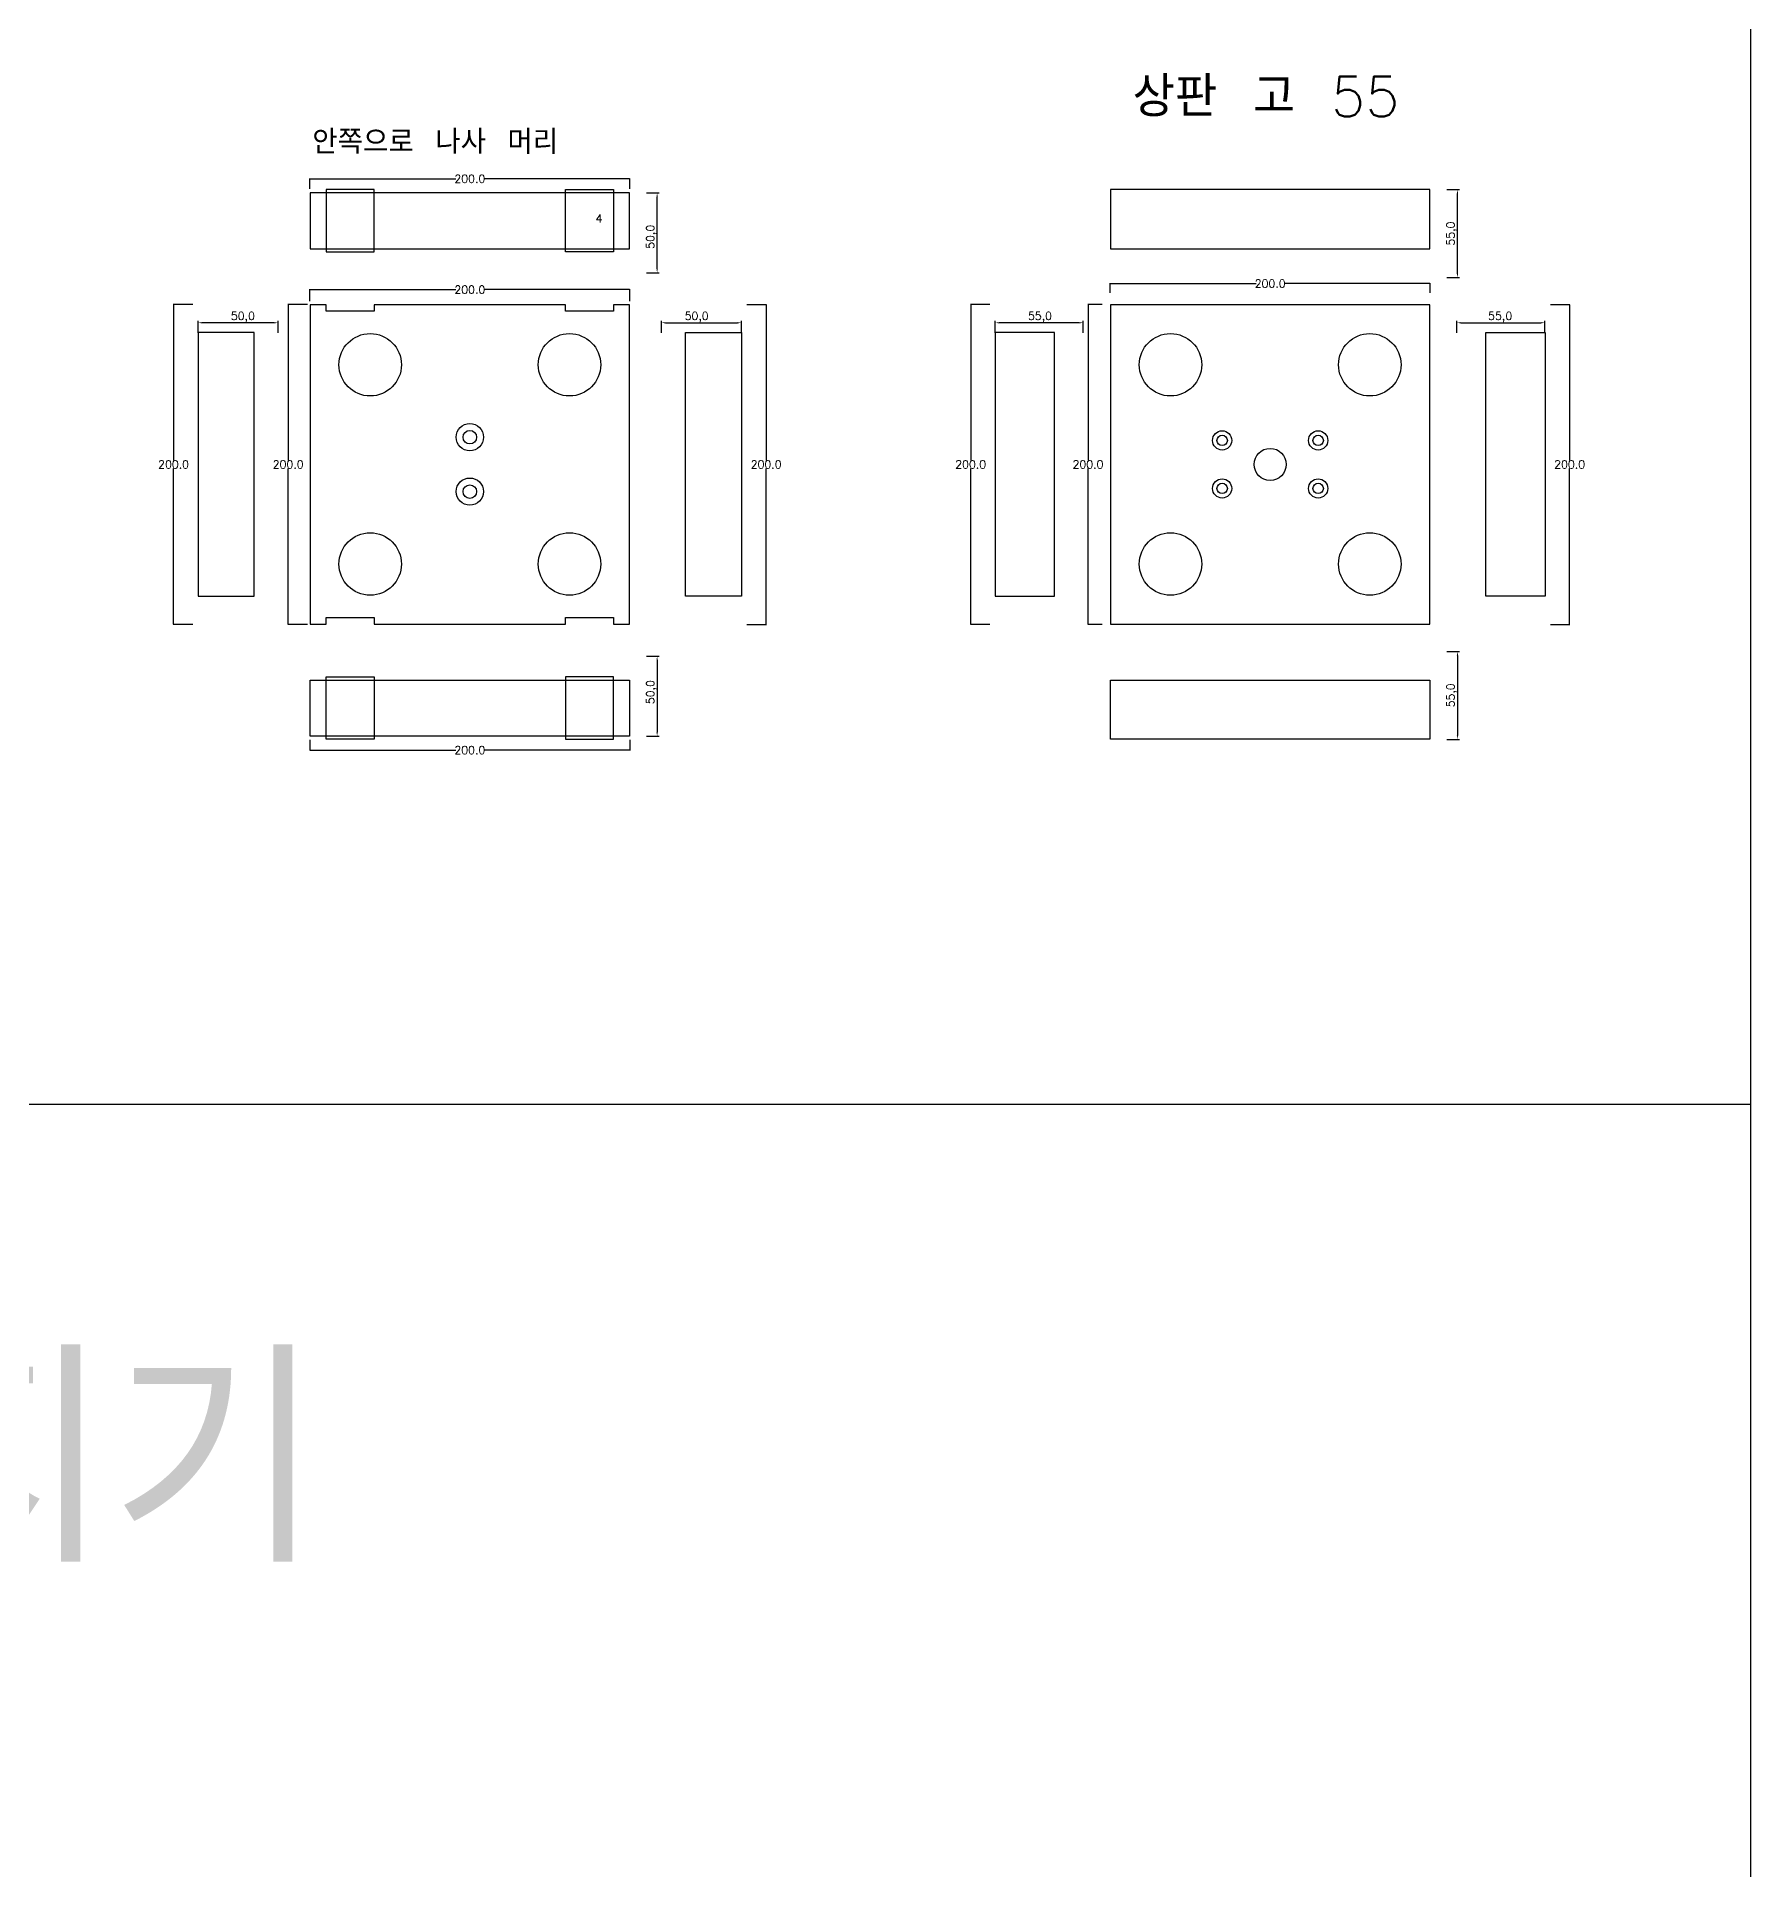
# Model space of a CAD drawing. Header units: millimetres. Extents: x 37110 to 56310, y -3510 to 5490.
# Drawn here: x 55239 to 56310, y 3212 to 4357 of the extents above; entities that cross this region are included whole.
import ezdxf

# ---------------------------------------------------------------- set-up
doc = ezdxf.new("R2010")
doc.units = ezdxf.units.MM
for name, color, linetype in [('TEXT', 3, 'Continuous'), ('볼트 구멍', 7, 'Continuous'), ('치구', 7, 'Continuous'), ('치수', 7, 'Continuous')]:
    doc.layers.add(name, color=color, linetype=linetype)
doc.styles.get("Standard").update_dxf_attribs({"font": 'txt.shx', "bigfont": 'whgtxt.shx'})
doc.dimstyles.new('ISO-25', dxfattribs={"dimtxt": 2.5, "dimasz": 2.5, "dimexe": 1.25, "dimexo": 0.625, "dimtad": 1, "dimtxsty": 'Standard', "dimcen": 2.5, "dimadec": 0, "dimazin": 0, "dimtfac": 1, "dimtmove": 0, "dimatfit": 3, "dimfxl": 0, "dimarcsym": 0})
doc.dimstyles.get("Standard").update_dxf_attribs({"dimtxt": 7, "dimasz": 0.18, "dimexe": 0.18, "dimexo": 0.0625, "dimgap": 0.09, "dimtad": 0, "dimtih": 1, "dimtoh": 1, "dimdec": 1, "dimzin": 0, "dimdsep": 46, "dimtxsty": 'Standard', "dimcen": 0.09, "dimadec": 0, "dimazin": 0, "dimtfac": 1, "dimtdec": 1, "dimtofl": 0, "dimtmove": 0, "dimatfit": 3, "dimfxl": 0, "dimtolj": 1, "dimtzin": 0, "dimarcsym": 0})

# ---------------------------------------------------------------- blocks, each defined once
blk = doc.blocks.new('*D1880')
at = {"layer": 'Defpoints', "color": 0, "linetype": 'Continuous'}
for p in [(55408.5, 4190), (55396.5, 3990), (55408.5, 3990)]:
    blk.add_point(p, dxfattribs=at)
at = {"layer": '치수', "color": 0, "linetype": 'Continuous', "lineweight": -2}
for p, q in [((55408.5, 4190), (55396.3, 4190)), ((55396.5, 4189.8), (55396.5, 4092.6)), ((55396.5, 3990.2), (55396.5, 4087.4)), ((55408.5, 3990), (55396.3, 3990))]:
    blk.add_line(p, q, dxfattribs=at)
at = {"layer": '치수', "color": 0, "linetype": 'Continuous'}
for points in [[(55396.4, 4189.8), (55396.5, 4189.8), (55396.5, 4190)], [(55396.4, 3990.2), (55396.5, 3990.2), (55396.5, 3990)]]:
    blk.add_solid(points, dxfattribs=at)
at = {"layer": '치수', "color": 0, "linetype": 'Continuous', "insert": (55396.5, 4090), "char_height": 5, "attachment_point": 5}
blk.add_mtext('\\A1;200.0', dxfattribs=at)
blk = doc.blocks.new('*D1881')
at = {"layer": 'Defpoints', "color": 0, "linetype": 'Continuous'}
for p in [(55683, 4190), (55683, 3990), (55695.1, 3990)]:
    blk.add_point(p, dxfattribs=at)
at = {"layer": '치수', "color": 0, "linetype": 'Continuous', "lineweight": -2}
for p, q in [((55683.1, 4190), (55695.3, 4190)), ((55695.1, 4189.8), (55695.1, 4092.6)), ((55695.1, 3990.2), (55695.1, 4087.4)), ((55683.1, 3990), (55695.3, 3990))]:
    blk.add_line(p, q, dxfattribs=at)
at = {"layer": '치수', "color": 0, "linetype": 'Continuous'}
for points in [[(55695.1, 4189.8), (55695.1, 4189.8), (55695.1, 4190)], [(55695.1, 3990.2), (55695.1, 3990.2), (55695.1, 3990)]]:
    blk.add_solid(points, dxfattribs=at)
at = {"layer": '치수', "color": 0, "linetype": 'Continuous', "insert": (55695.1, 4090), "char_height": 5, "attachment_point": 5}
blk.add_mtext('\\A1;200.0', dxfattribs=at)
blk = doc.blocks.new('*D1882')
at = {"layer": 'Defpoints', "color": 0, "linetype": 'Continuous'}
for p in [(56185, 4190), (56185, 3990), (56197.1, 3990)]:
    blk.add_point(p, dxfattribs=at)
at = {"layer": '치수', "color": 0, "linetype": 'Continuous', "lineweight": -2}
for p, q in [((56185.1, 4190), (56197.3, 4190)), ((56197.1, 4189.8), (56197.1, 4092.6)), ((56197.1, 3990.2), (56197.1, 4087.4)), ((56185.1, 3990), (56197.3, 3990))]:
    blk.add_line(p, q, dxfattribs=at)
at = {"layer": '치수', "color": 0, "linetype": 'Continuous'}
for points in [[(56197.1, 4189.8), (56197.1, 4189.8), (56197.1, 4190)], [(56197.1, 3990.2), (56197.1, 3990.2), (56197.1, 3990)]]:
    blk.add_solid(points, dxfattribs=at)
at = {"layer": '치수', "color": 0, "linetype": 'Continuous', "insert": (56197.1, 4090), "char_height": 5, "attachment_point": 5}
blk.add_mtext('\\A1;200.0', dxfattribs=at)
blk = doc.blocks.new('*D1883')
at = {"layer": 'Defpoints', "color": 0, "linetype": 'Continuous'}
for p in [(55905.1, 4190), (55896.2, 3990), (55905.1, 3990)]:
    blk.add_point(p, dxfattribs=at)
at = {"layer": '치수', "color": 0, "linetype": 'Continuous', "lineweight": -2}
for p, q in [((55905, 4190), (55896, 4190)), ((55896.2, 4189.8), (55896.2, 4092.6)), ((55896.2, 3990.2), (55896.2, 4087.4)), ((55905, 3990), (55896, 3990))]:
    blk.add_line(p, q, dxfattribs=at)
at = {"layer": '치수', "color": 0, "linetype": 'Continuous'}
for points in [[(55896.2, 4189.8), (55896.2, 4189.8), (55896.2, 4190)], [(55896.2, 3990.2), (55896.2, 3990.2), (55896.2, 3990)]]:
    blk.add_solid(points, dxfattribs=at)
at = {"layer": '치수', "color": 0, "linetype": 'Continuous', "insert": (55896.2, 4090), "char_height": 5, "attachment_point": 5}
blk.add_mtext('\\A1;200.0', dxfattribs=at)
blk = doc.blocks.new('*D1976')
at = {"layer": 'Defpoints', "color": 0, "linetype": 'Continuous'}
for p in [(55410, 4262.1), (55610, 4268.5), (55610, 4262.1)]:
    blk.add_point(p, dxfattribs=at)
at = {"layer": '치수', "color": 0, "linetype": 'Continuous', "lineweight": -2}
for p, q in [((55410, 4262.1), (55410, 4268.7)), ((55410.2, 4268.5), (55501.2, 4268.5)), ((55609.8, 4268.5), (55518.8, 4268.5)), ((55610, 4262.1), (55610, 4268.7))]:
    blk.add_line(p, q, dxfattribs=at)
at = {"layer": '치수', "color": 0, "linetype": 'Continuous'}
for points in [[(55410.2, 4268.5), (55410.2, 4268.4), (55410, 4268.5)], [(55609.8, 4268.5), (55609.8, 4268.4), (55610, 4268.5)]]:
    blk.add_solid(points, dxfattribs=at)
at = {"layer": '치수', "color": 0, "linetype": 'Continuous', "insert": (55510, 4268.5), "char_height": 5, "attachment_point": 5}
blk.add_mtext('\\A1;200.0', dxfattribs=at)
blk = doc.blocks.new('*D1977')
at = {"layer": 'Defpoints', "color": 0, "linetype": 'Continuous'}
for p in [(55410, 4191.8), (55610, 4199.2), (55610, 4191.8)]:
    blk.add_point(p, dxfattribs=at)
at = {"layer": '치수', "color": 0, "linetype": 'Continuous', "lineweight": -2}
for p, q in [((55410, 4191.9), (55410, 4199.4)), ((55410.2, 4199.2), (55501.2, 4199.2)), ((55609.8, 4199.2), (55518.8, 4199.2)), ((55610, 4191.9), (55610, 4199.4))]:
    blk.add_line(p, q, dxfattribs=at)
at = {"layer": '치수', "color": 0, "linetype": 'Continuous'}
for points in [[(55410.2, 4199.3), (55410.2, 4199.2), (55410, 4199.2)], [(55609.8, 4199.3), (55609.8, 4199.2), (55610, 4199.2)]]:
    blk.add_solid(points, dxfattribs=at)
at = {"layer": '치수', "color": 0, "linetype": 'Continuous', "insert": (55510, 4199.2), "char_height": 5, "attachment_point": 5}
blk.add_mtext('\\A1;200.0', dxfattribs=at)
blk = doc.blocks.new('*D1979')
at = {"layer": 'Defpoints', "color": 0}
for p in [(55629.7, 4171.7), (55679.7, 4178.5), (55679.7, 4171.7)]:
    blk.add_point(p, dxfattribs=at)
at = {"layer": '치수', "color": 0, "lineweight": -2}
for p, q in [((55629.7, 4172.3), (55629.7, 4179.7)), ((55679.7, 4172.3), (55679.7, 4179.7)), ((55632.2, 4178.5), (55677.2, 4178.5))]:
    blk.add_line(p, q, dxfattribs=at)
at = {"layer": '치수', "color": 0}
for points in [[(55632.2, 4178.9), (55632.2, 4178.1), (55629.7, 4178.5)], [(55677.2, 4178.9), (55677.2, 4178.1), (55679.7, 4178.5)]]:
    blk.add_solid(points, dxfattribs=at)
at = {"layer": '치수', "color": 0, "insert": (55651.7, 4182), "char_height": 5, "attachment_point": 5}
blk.add_mtext('50,0', dxfattribs=at)
blk = doc.blocks.new('*D1980')
at = {"layer": 'Defpoints', "color": 0}
for p in [(55619.7, 4259.7), (55627, 4259.7), (55619.7, 4209.7)]:
    blk.add_point(p, dxfattribs=at)
at = {"layer": '치수', "color": 0, "lineweight": -2}
for p, q in [((55620.3, 4259.7), (55628.2, 4259.7)), ((55627, 4212.2), (55627, 4257.2)), ((55620.3, 4209.7), (55628.2, 4209.7))]:
    blk.add_line(p, q, dxfattribs=at)
at = {"layer": '치수', "color": 0}
for points in [[(55626.6, 4257.2), (55627.4, 4257.2), (55627, 4259.7)], [(55626.6, 4212.2), (55627.4, 4212.2), (55627, 4209.7)]]:
    blk.add_solid(points, dxfattribs=at)
at = {"layer": '치수', "color": 0, "insert": (55623.5, 4232.2), "char_height": 5, "attachment_point": 5, "rotation": 90}
blk.add_mtext('50,0', dxfattribs=at)
blk = doc.blocks.new('*D1981')
at = {"layer": 'Defpoints', "color": 0, "linetype": 'Continuous'}
for p in [(56110, 4203), (55910, 4197.1), (56110, 4197.1)]:
    blk.add_point(p, dxfattribs=at)
at = {"layer": '치수', "color": 0, "linetype": 'Continuous', "lineweight": -2}
for p, q in [((55910, 4197.2), (55910, 4203.2)), ((55910.2, 4203), (56001.2, 4203)), ((56109.8, 4203), (56018.8, 4203)), ((56110, 4197.2), (56110, 4203.2))]:
    blk.add_line(p, q, dxfattribs=at)
at = {"layer": '치수', "color": 0, "linetype": 'Continuous'}
for points in [[(55910.2, 4203), (55910.2, 4203), (55910, 4203)], [(56109.8, 4203), (56109.8, 4203), (56110, 4203)]]:
    blk.add_solid(points, dxfattribs=at)
at = {"layer": '치수', "color": 0, "linetype": 'Continuous', "insert": (56010, 4203), "char_height": 5, "attachment_point": 5}
blk.add_mtext('\\A1;200.0', dxfattribs=at)
blk = doc.blocks.new('*D1983')
at = {"layer": 'Defpoints', "color": 0}
for p in [(56119.7, 4261.7), (56127, 4261.7), (56119.7, 4206.7)]:
    blk.add_point(p, dxfattribs=at)
at = {"layer": '치수', "color": 0, "lineweight": -2}
for p, q in [((56120.3, 4261.7), (56128.2, 4261.7)), ((56127, 4209.2), (56127, 4259.2)), ((56120.3, 4206.7), (56128.2, 4206.7))]:
    blk.add_line(p, q, dxfattribs=at)
at = {"layer": '치수', "color": 0}
for points in [[(56126.6, 4259.2), (56127.4, 4259.2), (56127, 4261.7)], [(56126.6, 4209.2), (56127.4, 4209.2), (56127, 4206.7)]]:
    blk.add_solid(points, dxfattribs=at)
at = {"layer": '치수', "color": 0, "insert": (56123.5, 4234.2), "char_height": 5, "attachment_point": 5, "rotation": 90}
blk.add_mtext('55,0', dxfattribs=at)
blk = doc.blocks.new('*D1984')
at = {"layer": 'Defpoints', "color": 0}
for p in [(56126.7, 4171.7), (56181.7, 4178.5), (56181.7, 4171.7)]:
    blk.add_point(p, dxfattribs=at)
at = {"layer": '치수', "color": 0, "lineweight": -2}
for p, q in [((56126.7, 4172.3), (56126.7, 4179.7)), ((56181.7, 4172.3), (56181.7, 4179.7)), ((56129.2, 4178.5), (56179.2, 4178.5))]:
    blk.add_line(p, q, dxfattribs=at)
at = {"layer": '치수', "color": 0}
for points in [[(56129.2, 4178.9), (56129.2, 4178.1), (56126.7, 4178.5)], [(56179.2, 4178.9), (56179.2, 4178.1), (56181.7, 4178.5)]]:
    blk.add_solid(points, dxfattribs=at)
at = {"layer": '치수', "color": 0, "insert": (56153.7, 4182), "char_height": 5, "attachment_point": 5}
blk.add_mtext('55,0', dxfattribs=at)
blk = doc.blocks.new('*D2624')
at = {"layer": 'Defpoints', "color": 0}
for p in [(56119.7, 3973.2), (56119.7, 3918.2), (56127, 3918.2)]:
    blk.add_point(p, dxfattribs=at)
at = {"layer": '치수', "color": 0, "lineweight": -2}
for p, q in [((56120.3, 3973.2), (56128.2, 3973.2)), ((56127, 3970.7), (56127, 3920.7)), ((56120.3, 3918.2), (56128.2, 3918.2))]:
    blk.add_line(p, q, dxfattribs=at)
at = {"layer": '치수', "color": 0}
for points in [[(56126.6, 3970.7), (56127.4, 3970.7), (56127, 3973.2)], [(56126.6, 3920.7), (56127.4, 3920.7), (56127, 3918.2)]]:
    blk.add_solid(points, dxfattribs=at)
at = {"layer": '치수', "color": 0, "insert": (56123.5, 3945.7), "char_height": 5, "attachment_point": 5, "rotation": 90}
blk.add_mtext('55,0', dxfattribs=at)
blk = doc.blocks.new('*D2625')
at = {"layer": 'Defpoints', "color": 0, "linetype": 'Continuous'}
for p in [(55410, 3917.9), (55610, 3917.9), (55610, 3911.5)]:
    blk.add_point(p, dxfattribs=at)
at = {"layer": '치수', "color": 0, "linetype": 'Continuous', "lineweight": -2}
for p, q in [((55410, 3917.9), (55410, 3911.3)), ((55610, 3917.9), (55610, 3911.3)), ((55410.2, 3911.5), (55501.2, 3911.5)), ((55609.8, 3911.5), (55518.8, 3911.5))]:
    blk.add_line(p, q, dxfattribs=at)
at = {"layer": '치수', "color": 0, "linetype": 'Continuous'}
for points in [[(55410.2, 3911.6), (55410.2, 3911.5), (55410, 3911.5)], [(55609.8, 3911.6), (55609.8, 3911.5), (55610, 3911.5)]]:
    blk.add_solid(points, dxfattribs=at)
at = {"layer": '치수', "color": 0, "linetype": 'Continuous', "insert": (55510, 3911.5), "char_height": 5, "attachment_point": 5}
blk.add_mtext('\\A1;200.0', dxfattribs=at)
blk = doc.blocks.new('*D2626')
at = {"layer": 'Defpoints', "color": 0}
for p in [(55619.7, 3970.2), (55619.7, 3920.2), (55627, 3920.2)]:
    blk.add_point(p, dxfattribs=at)
at = {"layer": '치수', "color": 0, "lineweight": -2}
for p, q in [((55620.3, 3970.2), (55628.2, 3970.2)), ((55627, 3967.7), (55627, 3922.7)), ((55620.3, 3920.2), (55628.2, 3920.2))]:
    blk.add_line(p, q, dxfattribs=at)
at = {"layer": '치수', "color": 0}
for points in [[(55626.6, 3967.7), (55627.4, 3967.7), (55627, 3970.2)], [(55626.6, 3922.7), (55627.4, 3922.7), (55627, 3920.2)]]:
    blk.add_solid(points, dxfattribs=at)
at = {"layer": '치수', "color": 0, "insert": (55623.5, 3947.7), "char_height": 5, "attachment_point": 5, "rotation": 90}
blk.add_mtext('50,0', dxfattribs=at)
blk = doc.blocks.new('*D2627')
at = {"layer": 'Defpoints', "color": 0, "linetype": 'Continuous'}
for p in [(55337, 4190), (55324.9, 3990), (55337, 3990)]:
    blk.add_point(p, dxfattribs=at)
at = {"layer": '치수', "color": 0, "linetype": 'Continuous', "lineweight": -2}
for p, q in [((55336.9, 4190), (55324.7, 4190)), ((55324.9, 4189.8), (55324.9, 4092.6)), ((55324.9, 3990.2), (55324.9, 4087.4)), ((55336.9, 3990), (55324.7, 3990))]:
    blk.add_line(p, q, dxfattribs=at)
at = {"layer": '치수', "color": 0, "linetype": 'Continuous'}
for points in [[(55324.9, 4189.8), (55324.9, 4189.8), (55324.9, 4190)], [(55324.9, 3990.2), (55324.9, 3990.2), (55324.9, 3990)]]:
    blk.add_solid(points, dxfattribs=at)
at = {"layer": '치수', "color": 0, "linetype": 'Continuous', "insert": (55324.9, 4090), "char_height": 5, "attachment_point": 5}
blk.add_mtext('\\A1;200.0', dxfattribs=at)
blk = doc.blocks.new('*D2628')
at = {"layer": 'Defpoints', "color": 0}
for p in [(55340.2, 4178.5), (55340.2, 4171.7), (55390.2, 4171.7)]:
    blk.add_point(p, dxfattribs=at)
at = {"layer": '치수', "color": 0, "lineweight": -2}
for p, q in [((55340.2, 4172.3), (55340.2, 4179.7)), ((55390.2, 4172.3), (55390.2, 4179.7)), ((55387.7, 4178.5), (55342.7, 4178.5))]:
    blk.add_line(p, q, dxfattribs=at)
at = {"layer": '치수', "color": 0}
for points in [[(55342.7, 4178.9), (55342.7, 4178.1), (55340.2, 4178.5)], [(55387.7, 4178.9), (55387.7, 4178.1), (55390.2, 4178.5)]]:
    blk.add_solid(points, dxfattribs=at)
at = {"layer": '치수', "color": 0, "insert": (55368.2, 4182), "char_height": 5, "attachment_point": 5}
blk.add_mtext('50,0', dxfattribs=at)
blk = doc.blocks.new('*D2629')
at = {"layer": 'Defpoints', "color": 0, "linetype": 'Continuous'}
for p in [(55835, 4190), (55822.9, 3990), (55835, 3990)]:
    blk.add_point(p, dxfattribs=at)
at = {"layer": '치수', "color": 0, "linetype": 'Continuous', "lineweight": -2}
for p, q in [((55834.9, 4190), (55822.7, 4190)), ((55822.9, 4189.8), (55822.9, 4092.6)), ((55822.9, 3990.2), (55822.9, 4087.4)), ((55834.9, 3990), (55822.7, 3990))]:
    blk.add_line(p, q, dxfattribs=at)
at = {"layer": '치수', "color": 0, "linetype": 'Continuous'}
for points in [[(55822.9, 4189.8), (55822.9, 4189.8), (55822.9, 4190)], [(55822.9, 3990.2), (55822.9, 3990.2), (55822.9, 3990)]]:
    blk.add_solid(points, dxfattribs=at)
at = {"layer": '치수', "color": 0, "linetype": 'Continuous', "insert": (55822.9, 4090), "char_height": 5, "attachment_point": 5}
blk.add_mtext('\\A1;200.0', dxfattribs=at)
blk = doc.blocks.new('*D2630')
at = {"layer": 'Defpoints', "color": 0}
for p in [(55838.2, 4178.5), (55838.2, 4171.7), (55893.2, 4171.7)]:
    blk.add_point(p, dxfattribs=at)
at = {"layer": '치수', "color": 0, "lineweight": -2}
for p, q in [((55838.2, 4172.3), (55838.2, 4179.7)), ((55893.2, 4172.3), (55893.2, 4179.7)), ((55890.7, 4178.5), (55840.7, 4178.5))]:
    blk.add_line(p, q, dxfattribs=at)
at = {"layer": '치수', "color": 0}
for points in [[(55840.7, 4178.9), (55840.7, 4178.1), (55838.2, 4178.5)], [(55890.7, 4178.9), (55890.7, 4178.1), (55893.2, 4178.5)]]:
    blk.add_solid(points, dxfattribs=at)
at = {"layer": '치수', "color": 0, "insert": (55866.2, 4182), "char_height": 5, "attachment_point": 5}
blk.add_mtext('55,0', dxfattribs=at)

msp = doc.modelspace()

# ---------------------------------------------------------------- linework, layer by layer
at = {"color": 6}
for p, q in [((56310, 5490), (56310, -3510)), ((56310, 3690), (37110, 3690))]:
    msp.add_line(p, q, dxfattribs=at)
at = {"layer": '볼트 구멍', "color": 2}
for centre in [(55510, 4107), (55510, 4073)]:
    msp.add_circle(centre, 8.5, dxfattribs=at)
at = {"layer": '볼트 구멍', "color": 3}
for centre, radius in [((55510, 4107), 4.25), ((55980, 4105), 3.25), ((56010, 4090), 10), ((56040, 4105), 3.25), ((55510, 4073), 4.25), ((55980, 4075), 3.25), ((56040, 4075), 3.25)]:
    msp.add_circle(centre, radius, dxfattribs=at)
at = {"layer": '볼트 구멍', "color": 6}
for centre in [(55980, 4105), (56040, 4105), (55980, 4075), (56040, 4075)]:
    msp.add_circle(centre, 6, dxfattribs=at)
at = {"layer": '치구', "color": 1}
for points in [[(55420.25, 4222.75), (55450.25, 4222.75), (55450.25, 4261.747), (55420.25, 4261.747)], [(55599.75, 4222.75), (55569.75, 4222.75), (55569.75, 4261.747), (55599.75, 4261.747)], [(55420.25, 3957.25), (55450.25, 3957.25), (55450.25, 3918.253), (55420.25, 3918.253)], [(55599.75, 3957.25), (55569.75, 3957.25), (55569.75, 3918.253), (55599.75, 3918.253)]]:
    msp.add_lwpolyline(points, close=True, dxfattribs=at)
at = {"layer": '치구'}
for points in [[(55910.25, 4224.75), (56109.75, 4224.75), (56109.75, 4261.75), (55910.25, 4261.75)], [(55410.25, 4224.75), (55609.75, 4224.75), (55609.75, 4259.75), (55410.25, 4259.75)], [(55410.25, 3990.25), (55420.25, 3990.25), (55420.25, 3994.25), (55450.25, 3994.25), (55450.25, 3990.25), (55569.75, 3990.25), (55569.75, 3994.25), (55599.75, 3994.25), (55599.75, 3990.25), (55609.75, 3990.25), (55609.75, 4189.75), (55599.75, 4189.75), (55599.75, 4185.75), (55569.75, 4185.75), (55569.75, 4189.75), (55450.25, 4189.75), (55450.25, 4185.75), (55420.25, 4185.75), (55420.25, 4189.75), (55410.25, 4189.75)], [(55910.25, 4189.75), (55910.25, 3990.25), (56109.75, 3990.25), (56109.75, 4189.75)], [(55375.25, 4172.35), (55340.25, 4172.35), (55340.25, 4007.65), (55375.25, 4007.65)], [(55644.75, 4172.35), (55679.75, 4172.35), (55679.75, 4007.65), (55644.75, 4007.65)], [(55875.25, 4172.35), (55838.25, 4172.35), (55838.25, 4007.65), (55875.25, 4007.65)], [(56144.75, 4172.35), (56181.75, 4172.35), (56181.75, 4007.65), (56144.75, 4007.65)], [(55410.25, 3955.25), (55609.75, 3955.25), (55609.75, 3920.25), (55410.25, 3920.25)], [(55910.25, 3955.25), (56109.75, 3955.25), (56109.75, 3918.25), (55910.25, 3918.25)]]:
    msp.add_lwpolyline(points, close=True, dxfattribs=at)
for centre in [(55447.75, 4152.25), (55572.25, 4152.25), (55947.75, 4152.25), (56072.25, 4152.25), (55447.75, 4027.75), (55572.25, 4027.75), (55947.75, 4027.75), (56072.25, 4027.75)]:
    msp.add_circle(centre, 19.5, dxfattribs=at)

# ---------------------------------------------------------------- texts
at = {"layer": 'TEXT', "linetype": 'Continuous'}
for s, height, p in [('상판 고 55', 25, (55924.037, 4307.285)), ('중앙인팩 / 해성지기', 125, (54018.825, 3404.107))]:
    msp.add_text(s, height=height, dxfattribs=at).set_placement(p)
at = {"layer": 'TEXT', "color": 1}
for s, height, p in [('안쪽으로 나사 머리', 15, (55411.554, 4284.027)), ('4', 5, (55588.562, 4241.052))]:
    msp.add_text(s, height=height, dxfattribs=at).set_placement(p)

# ---------------------------------------------------------------- dimensions: what is measured, and where the dimension line sits
at = {"layer": '치수', "color": 4, "linetype": 'Continuous'}
for base, p1, p2, picture, middle in [((55610, 4268.472), (55410, 4262.075), (55610, 4262.075), '*D1976', (55510, 4268.472)), ((55610, 3911.528), (55410, 3917.925), (55610, 3917.925), '*D2625', (55510, 3911.528))]:
    dim = msp.add_linear_dim(base=base, p1=p1, p2=p2, dimstyle='Standard', override={"dimtxt": 5}, dxfattribs=at)
    dim.commit()
    dim.dimension.update_dxf_attribs({"geometry": picture, "text_midpoint": middle, "dimtype": 160})
at = {"layer": '치수', "color": 4}
for base, p1, p2, angle, picture, middle in [((56126.998, 4261.75), (56119.68, 4206.75), (56119.68, 4261.75), 90, '*D1983', (56126.998, 4234.25)), ((55626.998, 4259.75), (55619.68, 4209.75), (55619.68, 4259.75), 90, '*D1980', (55626.998, 4232.25)), ((55340.25, 4178.477), (55390.25, 4171.7), (55340.25, 4171.7), 180, '*D2628', (55368.25, 4178.477)), ((55838.25, 4178.477), (55893.25, 4171.7), (55838.25, 4171.7), 180, '*D2630', (55866.25, 4178.477)), ((55626.998, 3920.25), (55619.68, 3970.25), (55619.68, 3920.25), 270, '*D2626', (55626.998, 3947.75)), ((56126.998, 3918.25), (56119.68, 3973.25), (56119.68, 3918.25), 270, '*D2624', (56126.998, 3945.75))]:
    dim = msp.add_linear_dim(base=base, p1=p1, p2=p2, angle=angle, dimstyle='ISO-25', override={"dimtxt": 5, "dimdec": 1, "dimzin": 0, "dimtdec": 1}, dxfattribs=at)
    dim.commit()
    dim.dimension.update_dxf_attribs({"geometry": picture, "text_midpoint": middle, "dimtype": 160})
at = {"layer": '치수', "color": 4, "linetype": 'Continuous'}
for base, p1, p2, picture, middle in [((56110, 4202.99), (55910, 4197.107), (56110, 4197.107), '*D1981', (56010, 4202.99)), ((55610, 4199.222), (55410, 4191.825), (55610, 4191.825), '*D1977', (55510, 4199.222))]:
    dim = msp.add_linear_dim(base=base, p1=p1, p2=p2, dimstyle='Standard', override={"dimtxt": 5}, dxfattribs=at)
    dim.commit()
    dim.dimension.update_dxf_attribs({"geometry": picture, "text_midpoint": middle})
for base, p1, p2, picture, middle in [((55324.882, 3990), (55336.952, 4190), (55336.952, 3990), '*D2627', (55324.882, 4090)), ((55396.47, 3990), (55408.54, 4190), (55408.54, 3990), '*D1880', (55396.47, 4090)), ((55695.118, 3990), (55683.048, 4190), (55683.048, 3990), '*D1881', (55695.118, 4090)), ((55822.882, 3990), (55834.952, 4190), (55834.952, 3990), '*D2629', (55822.882, 4090)), ((55896.204, 3990), (55905.109, 4190), (55905.109, 3990), '*D1883', (55896.204, 4090)), ((56197.118, 3990), (56185.048, 4190), (56185.048, 3990), '*D1882', (56197.118, 4090))]:
    dim = msp.add_linear_dim(base=base, p1=p1, p2=p2, angle=90, dimstyle='Standard', override={"dimtxt": 5}, dxfattribs=at)
    dim.commit()
    dim.dimension.update_dxf_attribs({"geometry": picture, "text_midpoint": middle})
at = {"layer": '치수', "color": 4}
for base, p1, p2, picture, middle in [((55679.75, 4178.477), (55629.75, 4171.7), (55679.75, 4171.7), '*D1979', (55651.75, 4178.477)), ((56181.75, 4178.477), (56126.75, 4171.7), (56181.75, 4171.7), '*D1984', (56153.75, 4178.477))]:
    dim = msp.add_linear_dim(base=base, p1=p1, p2=p2, dimstyle='ISO-25', override={"dimtxt": 5, "dimdec": 1, "dimzin": 0, "dimtdec": 1}, dxfattribs=at)
    dim.commit()
    dim.dimension.update_dxf_attribs({"geometry": picture, "text_midpoint": middle, "dimtype": 160})

doc.saveas('drawing.dxf')
